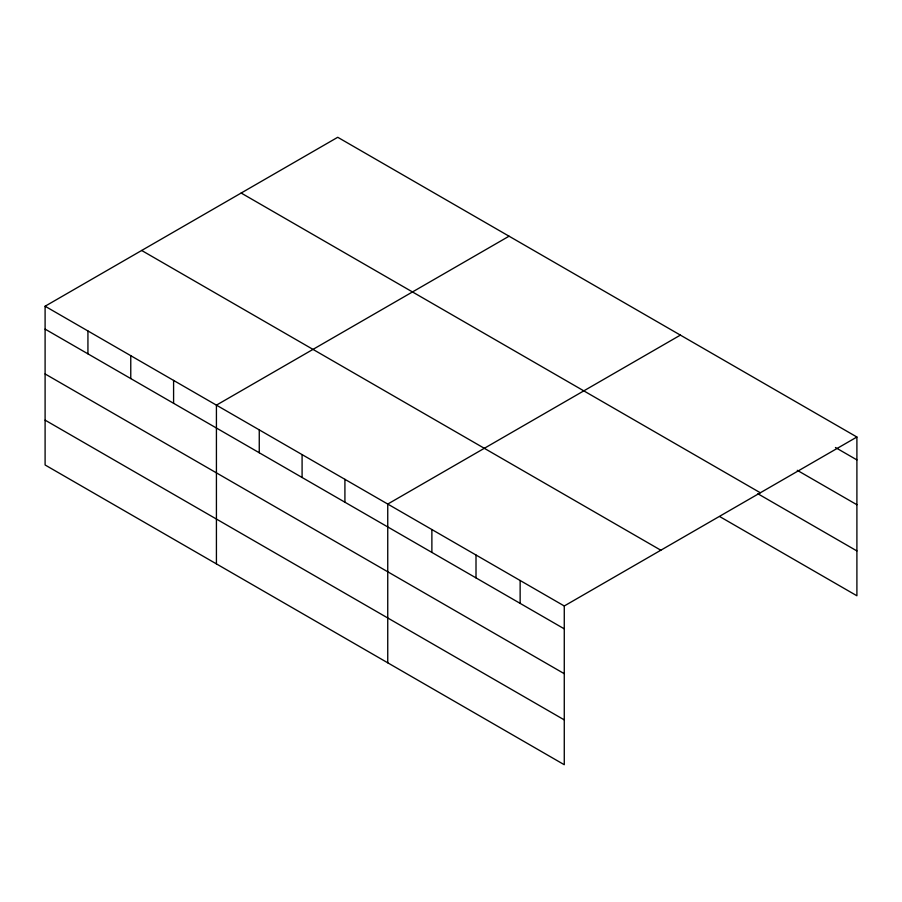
<?xml version="1.0" encoding="UTF-8"?>
<svg xmlns="http://www.w3.org/2000/svg" width="902" height="902" viewBox="0 0 902 902"><rect width="100%" height="100%" fill="white"/><g stroke="black" fill="none" stroke-linecap="round" stroke-linejoin="round"><path stroke-width="1.35" d="M45.1 306.229L564.269 605.975L564.269 764.716L45.1 464.981L45.1 306.229L337.731 137.284L856.9 437.019L856.9 595.771L719.74 516.575M509.055 236.2L216.424 405.145L216.424 563.897M680.379 335.116L387.747 504.06L387.747 662.801M564.269 605.975L856.9 437.019M835.432 447.505L856.9 459.907M797.267 470.314L856.9 504.737M241.161 193.039L760.33 492.774M757.905 493.777L856.9 550.93M141.67 250.474L660.839 550.22M45.1 329.117L564.269 628.852M45.1 373.947L564.269 673.693M45.1 420.14L564.269 719.886M520.138 580.493L520.138 603.382M476.008 555.012L476.008 577.9M431.878 529.542L431.878 552.419M344.914 479.334L344.914 502.211M302.091 454.608L302.091 477.485M259.257 429.871L259.257 452.759M173.59 380.418L173.59 403.307M130.767 355.692L130.767 378.569M87.934 330.966L87.934 353.843"/></g></svg>
